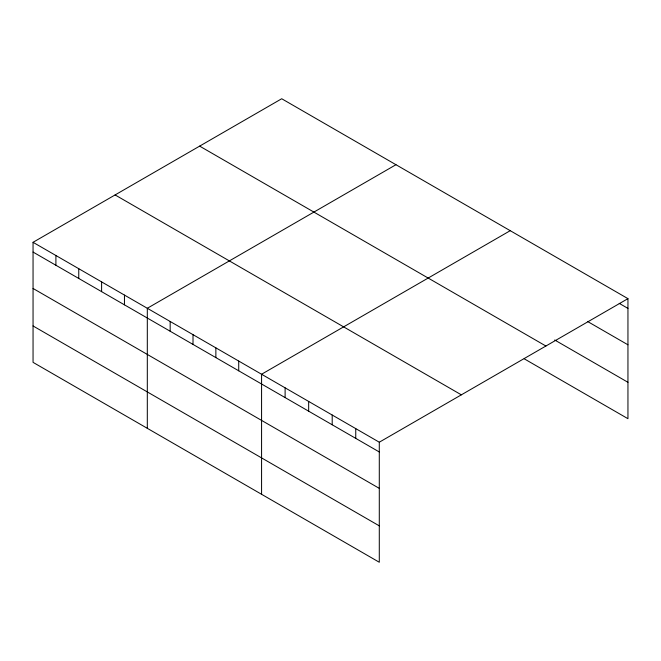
<?xml version="1.0" encoding="UTF-8"?>
<svg xmlns="http://www.w3.org/2000/svg" width="661" height="661" viewBox="0 0 661 661"><rect width="100%" height="100%" fill="white"/><g stroke="black" fill="none" stroke-linecap="round" stroke-linejoin="round"><path stroke-width="0.99" d="M33.05 242.306L379.29 442.209L379.29 562.255L33.05 362.352L33.05 242.306L281.71 98.745L627.95 298.648L627.95 418.694L524.181 358.783M395.964 164.713L147.312 308.274L147.312 428.32M510.226 230.681L261.574 374.242L261.574 494.288M379.29 442.209L627.95 298.648M619.233 303.366L627.95 308.406M587.836 321.643L627.95 344.802M554.703 340.002L627.95 382.298M199.647 146.122L545.895 346.025M115.105 194.937L461.353 394.84M33.05 252.064L379.29 451.967M33.05 288.46L379.29 488.363M33.05 325.956L379.29 525.859M355.75 428.617L355.75 438.375M332.202 415.025L332.202 424.775M308.662 401.434L308.662 411.183M285.114 387.842L285.114 397.591M238.72 361.055L238.72 370.804M215.866 347.86L215.866 357.609M193.012 334.664L193.012 344.414M170.166 321.469L170.166 331.227M124.458 295.087L124.458 304.837M101.604 281.892L101.604 291.641M78.758 268.697L78.758 278.446M55.904 255.501L55.904 265.259"/></g></svg>
